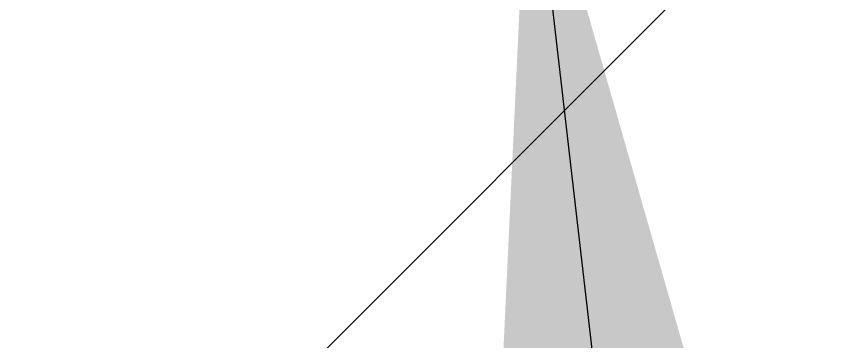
# Model space of a CAD drawing. Header units: inches. Extents: x 0 to 84, y -22 to 124.
# Drawn here: x 34.567 to 37.026, y 33.372 to 34.359 of the extents above; entities that cross this region are included whole.
import ezdxf

# ---------------------------------------------------------------- set-up
doc = ezdxf.new("R2010")
doc.units = ezdxf.units.IN
doc.header["$MEASUREMENT"] = 0
doc.layers.add('1', color=4, linetype='Continuous')
doc.layers.add('DIM', color=3, linetype='Continuous')
doc.styles.get("Standard").update_dxf_attribs({"font": 'simplex.shx'})
doc.dimstyles.get("Standard").update_dxf_attribs({"dimtxt": 0.18, "dimasz": 0.18, "dimexe": 0.18, "dimexo": 0.0625, "dimgap": 0.09, "dimtad": 0, "dimtih": 1, "dimtoh": 1, "dimdec": 4, "dimzin": 0, "dimdsep": 46, "dimtxsty": 'Standard', "dimcen": 0.09, "dimadec": 0, "dimazin": 0, "dimtfac": 1, "dimtdec": 4, "dimtofl": 0, "dimtmove": 0, "dimatfit": 3, "dimfxl": 0, "dimtolj": 1, "dimtzin": 0, "dimarcsym": 0})

# ---------------------------------------------------------------- blocks, each defined once
blk = doc.blocks.new('2020 RELAY')
at = {"layer": '1', "color": 3, "linetype": 'Continuous', "lineweight": 25}
blk.add_line((38.4035, 35.7465), (34.5671, 31.91), dxfattribs=at)
at = {"layer": 'DIM'}
blk.add_leader([(36.1227, 34.4924), (36.9465, 27.4184)], dimstyle='Standard', override={"dimscale": 24, "dimgap": 0.05, "dimtad": 0, "dimdec": 2, "dimtdec": 1, "dimtmove": 0, "dimatfit": 0, "dimtzin": 0}, dxfattribs=at)

msp = doc.modelspace()

# ---------------------------------------------------------------- block references
msp.add_blockref('2020 RELAY', (0, 0.5))

doc.saveas('drawing.dxf')
